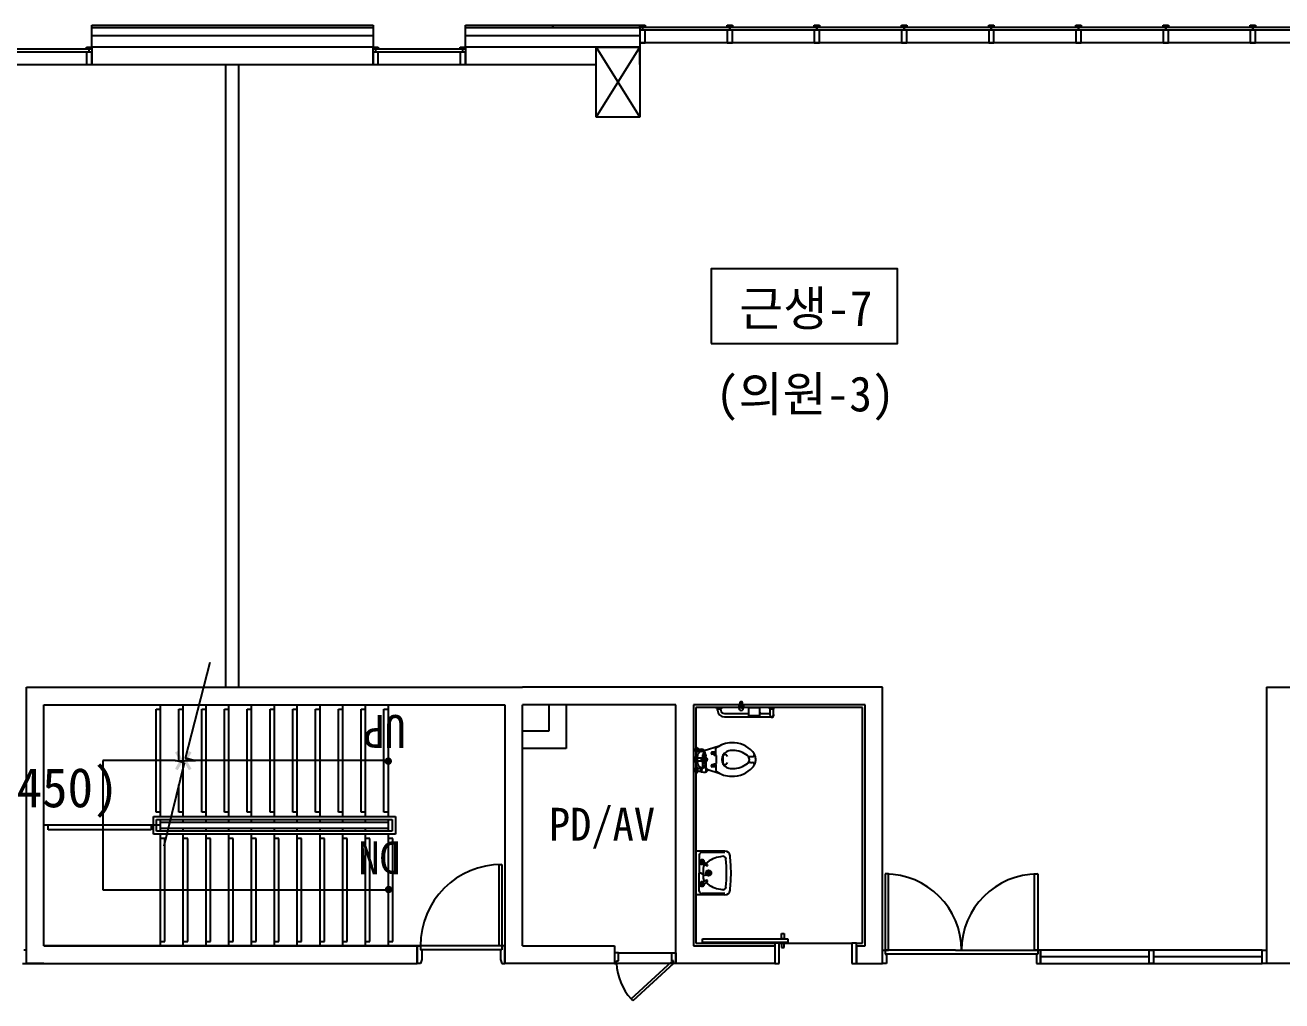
# Model space of a CAD drawing. Header units: millimetres. Extents: x 16332047 to 33387680, y -14835522 to -7015081.
# Drawn here: x 16883244 to 16897584, y -7482048 to -7470921 of the extents above; entities that cross this region are included whole.
import ezdxf
from ezdxf.enums import TextEntityAlignment as Align

# ---------------------------------------------------------------- set-up
doc = ezdxf.new("R2010")
doc.units = ezdxf.units.MM
doc.header["$LTSCALE"] = 300
doc.header["$MEASUREMENT"] = 0
doc.layers.add('arch', color=255, linetype='CONTINUOUS', lineweight=25)
doc.layers.add('TEXT', color=3, linetype='CONTINUOUS')
doc.styles.add('돋움체', font='')
doc.styles.get('돋움체').set_extended_font_data('DotumChe')

msp = doc.modelspace()

# ---------------------------------------------------------------- hatches: boundary and pattern name
at = {"layer": 'arch'}
for points in [[(16884985, -7479198), (16884955, -7479216), (16885008, -7479308), (16884955, -7479401), (16884985, -7479418), (16885049, -7479308)], [(16885113, -7479198), (16885143, -7479216), (16885090, -7479308), (16885143, -7479401), (16885113, -7479418), (16885049, -7479308)]]:
    msp.add_hatch(color=256, dxfattribs=at).paths.add_polyline_path(points)
h = msp.add_hatch(color=256, dxfattribs=at)
edge = h.paths.add_edge_path()
edge.add_arc((16887388, -7479314), 42.7, 270, 450)
edge.add_arc((16887388, -7479314), 42.7, 90, 270)
h = msp.add_hatch(color=256, dxfattribs=at)
edge = h.paths.add_edge_path()
edge.add_arc((16887392, -7480778), 42.7, 270, 450)
edge.add_arc((16887392, -7480778), 42.7, 90, 270)

# ---------------------------------------------------------------- linework, layer by layer
for p, q in [((16884004, -7470921), (16887214, -7470921)), ((16884004, -7470951), (16884004, -7470921)), ((16884004, -7471171), (16884004, -7470921)), ((16884004, -7470921), (16887214, -7470921)), ((16887214, -7470951), (16884004, -7470951)), ((16887214, -7470921), (16887214, -7470951)), ((16887214, -7470921), (16887214, -7471171)), ((16888269, -7470921), (16889264, -7470921)), ((16888269, -7470951), (16888269, -7470921)), ((16888269, -7471171), (16888269, -7470921)), ((16888269, -7470921), (16890259, -7470921)), ((16889264, -7470951), (16888269, -7470951)), ((16889264, -7470921), (16889264, -7470951)), ((16889264, -7470921), (16890259, -7470921)), ((16889264, -7470951), (16889264, -7470921)), ((16890259, -7470951), (16889264, -7470951)), ((16890259, -7470921), (16890259, -7470951)), ((16890259, -7470921), (16890259, -7471171)), ((16890259, -7470946), (16890259, -7470921)), ((16890259, -7470921), (16890319, -7470921)), ((16890319, -7470946), (16890259, -7470946)), ((16890319, -7470980), (16890259, -7470980)), ((16890259, -7470980), (16890259, -7471121)), ((16891284, -7470946), (16890289, -7470946)), ((16890289, -7470946), (16890289, -7470974)), ((16890289, -7470974), (16891284, -7470974)), ((16890319, -7470921), (16890319, -7470946)), ((16890319, -7471121), (16890319, -7470980)), ((16891254, -7470946), (16891254, -7470921)), ((16891254, -7470921), (16891314, -7470921)), ((16891314, -7470946), (16891254, -7470946)), ((16891314, -7470980), (16891254, -7470980)), ((16891254, -7470980), (16891254, -7471121)), ((16892279, -7470946), (16891284, -7470946)), ((16891284, -7470946), (16891284, -7470974)), ((16891284, -7470974), (16891284, -7470946)), ((16891284, -7470974), (16892279, -7470974)), ((16891314, -7470921), (16891314, -7470946)), ((16891314, -7471121), (16891314, -7470980)), ((16892249, -7470946), (16892249, -7470921)), ((16892249, -7470921), (16892309, -7470921)), ((16892309, -7470946), (16892249, -7470946)), ((16892309, -7470980), (16892249, -7470980)), ((16892249, -7470980), (16892249, -7471121)), ((16893274, -7470946), (16892279, -7470946)), ((16892279, -7470946), (16892279, -7470974)), ((16892279, -7470974), (16892279, -7470946)), ((16892279, -7470974), (16893274, -7470974)), ((16892309, -7470921), (16892309, -7470946)), ((16892309, -7471121), (16892309, -7470980)), ((16893244, -7470946), (16893244, -7470921)), ((16893244, -7470921), (16893304, -7470921)), ((16893304, -7470946), (16893244, -7470946)), ((16893304, -7470980), (16893244, -7470980)), ((16893244, -7470980), (16893244, -7471121)), ((16894269, -7470946), (16893274, -7470946)), ((16893274, -7470946), (16893274, -7470974)), ((16893274, -7470974), (16893274, -7470946)), ((16893274, -7470974), (16894269, -7470974)), ((16893304, -7470921), (16893304, -7470946)), ((16893304, -7471121), (16893304, -7470980)), ((16894239, -7470946), (16894239, -7470921)), ((16894239, -7470921), (16894299, -7470921)), ((16894299, -7470946), (16894239, -7470946)), ((16894299, -7470980), (16894239, -7470980)), ((16894239, -7470980), (16894239, -7471121)), ((16895264, -7470946), (16894269, -7470946)), ((16894269, -7470946), (16894269, -7470974)), ((16894269, -7470974), (16894269, -7470946)), ((16894269, -7470974), (16895264, -7470974)), ((16894299, -7470921), (16894299, -7470946)), ((16894299, -7471121), (16894299, -7470980)), ((16895234, -7470946), (16895234, -7470921)), ((16895234, -7470921), (16895294, -7470921)), ((16895294, -7470946), (16895234, -7470946)), ((16895294, -7470980), (16895234, -7470980)), ((16895234, -7470980), (16895234, -7471121)), ((16895264, -7470974), (16895264, -7470946)), ((16896259, -7470946), (16895264, -7470946)), ((16895264, -7470946), (16895264, -7470974)), ((16895264, -7470974), (16896259, -7470974)), ((16895294, -7470921), (16895294, -7470946)), ((16895294, -7471121), (16895294, -7470980)), ((16896229, -7470946), (16896229, -7470921)), ((16896229, -7470921), (16896289, -7470921)), ((16896289, -7470946), (16896229, -7470946)), ((16896289, -7470980), (16896229, -7470980)), ((16896229, -7470980), (16896229, -7471121)), ((16896259, -7470974), (16896259, -7470946)), ((16897254, -7470946), (16896259, -7470946)), ((16896259, -7470946), (16896259, -7470974)), ((16896259, -7470974), (16897254, -7470974)), ((16896289, -7470921), (16896289, -7470946)), ((16896289, -7471121), (16896289, -7470980)), ((16897224, -7470946), (16897224, -7470921)), ((16897224, -7470921), (16897284, -7470921)), ((16897284, -7470946), (16897224, -7470946)), ((16897284, -7470980), (16897224, -7470980)), ((16897224, -7470980), (16897224, -7471121)), ((16898484, -7470946), (16897254, -7470946)), ((16897254, -7470946), (16897254, -7470974)), ((16897254, -7470974), (16897254, -7470946)), ((16897254, -7470974), (16898484, -7470974)), ((16897284, -7470921), (16897284, -7470946)), ((16897284, -7471121), (16897284, -7470980)), ((16887214, -7471042), (16884004, -7471041)), ((16890259, -7471042), (16888269, -7471041)), ((16898309, -7471121), (16890259, -7471121)), ((16890259, -7471121), (16890319, -7471121)), ((16891254, -7471121), (16891314, -7471121)), ((16892249, -7471121), (16892309, -7471121)), ((16893244, -7471121), (16893304, -7471121)), ((16894239, -7471121), (16894299, -7471121)), ((16895234, -7471121), (16895294, -7471121)), ((16896229, -7471121), (16896289, -7471121)), ((16897224, -7471121), (16897284, -7471121)), ((16883974, -7471196), (16882979, -7471196)), ((16882979, -7471224), (16883974, -7471224)), ((16883944, -7471196), (16883944, -7471171)), ((16883944, -7471171), (16884004, -7471171)), ((16884004, -7471196), (16883944, -7471196)), ((16884004, -7471230), (16883944, -7471230)), ((16883944, -7471230), (16883944, -7471371)), ((16883974, -7471224), (16883974, -7471196)), ((16887214, -7471171), (16884004, -7471171)), ((16884004, -7471171), (16884004, -7471371)), ((16884004, -7471171), (16884004, -7471196)), ((16884004, -7471371), (16884004, -7471230)), ((16887214, -7471371), (16887214, -7471171)), ((16887214, -7471196), (16887214, -7471171)), ((16887214, -7471171), (16887274, -7471171)), ((16887274, -7471196), (16887214, -7471196)), ((16887274, -7471230), (16887214, -7471230)), ((16887214, -7471230), (16887214, -7471371)), ((16888239, -7471196), (16887244, -7471196)), ((16887244, -7471196), (16887244, -7471224)), ((16887244, -7471224), (16888239, -7471224)), ((16887274, -7471171), (16887274, -7471196)), ((16887274, -7471371), (16887274, -7471230)), ((16888209, -7471196), (16888209, -7471171)), ((16888209, -7471171), (16888269, -7471171)), ((16888269, -7471196), (16888209, -7471196)), ((16888269, -7471230), (16888209, -7471230)), ((16888209, -7471230), (16888209, -7471371)), ((16888239, -7471224), (16888239, -7471196)), ((16890259, -7471171), (16888269, -7471171)), ((16888269, -7471171), (16888269, -7471371)), ((16888269, -7471171), (16888269, -7471196)), ((16888269, -7471371), (16888269, -7471230)), ((16889759, -7471171), (16890259, -7471971)), ((16889759, -7471971), (16890259, -7471171)), ((16889759, -7471971), (16889759, -7471171)), ((16889759, -7471171), (16890259, -7471171)), ((16890259, -7471371), (16890259, -7471171)), ((16890259, -7471171), (16890259, -7471971)), ((16882949, -7471371), (16884004, -7471371)), ((16883944, -7471371), (16884004, -7471371)), ((16884004, -7471371), (16887214, -7471371)), ((16885534, -7478471), (16885534, -7471371)), ((16885684, -7478471), (16885684, -7471371)), ((16887214, -7471371), (16887274, -7471371)), ((16887214, -7471371), (16888269, -7471371)), ((16888209, -7471371), (16888269, -7471371)), ((16888269, -7471371), (16889759, -7471371)), ((16890259, -7471971), (16889759, -7471971)), ((16885076, -7479282, 0), (16885357, -7478187, 0)), ((16883259, -7481621), (16883259, -7478471)), ((16883259, -7478471), (16888919, -7478471)), ((16893029, -7478471), (16888919, -7478471)), ((16893029, -7481621), (16893029, -7478471)), ((16897409, -7478471), (16897409, -7481621)), ((16897409, -7478471), (16900009, -7478471)), ((16883259, -7480626), (16883259, -7478721)), ((16883459, -7481421), (16883459, -7478671)), ((16883459, -7478671), (16888719, -7478671)), ((16883459, -7478671), (16888719, -7478671)), ((16883459, -7481421), (16883459, -7478671)), ((16884739, -7479896, 0), (16884739, -7478721, 0)), ((16884739, -7478721, 0), (16884789, -7478721, 0)), ((16884789, -7479946), (16884789, -7478671, 0)), ((16884999, -7479309, 0), (16884999, -7478721, 0)), ((16884999, -7478721, 0), (16885049, -7478721, 0)), ((16885049, -7479946, 0), (16885049, -7478671, 0)), ((16885259, -7479896, 0), (16885259, -7478721, 0)), ((16885259, -7478721, 0), (16885309, -7478721, 0)), ((16885309, -7479946, 0), (16885309, -7478671, 0)), ((16885519, -7479896, 0), (16885519, -7478721, 0)), ((16885519, -7478721, 0), (16885569, -7478721, 0)), ((16885569, -7479946, 0), (16885569, -7478671, 0)), ((16885779, -7479896, 0), (16885779, -7478721, 0)), ((16885779, -7478721, 0), (16885829, -7478721, 0)), ((16885829, -7479946, 0), (16885829, -7478671, 0)), ((16886039, -7479896, 0), (16886039, -7478721, 0)), ((16886039, -7478721, 0), (16886089, -7478721, 0)), ((16886089, -7479946, 0), (16886089, -7478671, 0)), ((16886299, -7479896, 0), (16886299, -7478721, 0)), ((16886299, -7478721, 0), (16886349, -7478721, 0)), ((16886349, -7479946, 0), (16886349, -7478671, 0)), ((16886559, -7479896, 0), (16886559, -7478721, 0)), ((16886559, -7478721, 0), (16886609, -7478721, 0)), ((16886609, -7479946, 0), (16886609, -7478671, 0)), ((16886819, -7479896, 0), (16886819, -7478721, 0)), ((16886819, -7478721, 0), (16886869, -7478721, 0)), ((16886869, -7479946, 0), (16886869, -7478671, 0)), ((16887079, -7479896, 0), (16887079, -7478721, 0)), ((16887079, -7478721, 0), (16887129, -7478721, 0)), ((16887129, -7479946, 0), (16887129, -7478671, 0)), ((16887339, -7479896, 0), (16887339, -7478721, 0)), ((16887339, -7478721, 0), (16887389, -7478721, 0)), ((16887389, -7479946, 0), (16887389, -7478671, 0)), ((16888719, -7478671), (16888719, -7480421)), ((16888719, -7478671), (16888719, -7481621)), ((16888719, -7478671), (16888719, -7481421)), ((16888919, -7481421), (16888919, -7478671)), ((16890669, -7478671), (16888919, -7478671)), ((16889219, -7478671), (16889219, -7478971)), ((16889419, -7478671), (16889419, -7479171)), ((16890669, -7481621), (16890669, -7478671)), ((16890669, -7478671), (16890669, -7478671)), ((16892829, -7478671), (16890869, -7478671)), ((16890869, -7478671), (16890869, -7481421)), ((16892799, -7478701), (16890899, -7478701)), ((16890899, -7478701), (16890899, -7481391)), ((16891122, -7478701), (16891206, -7478701)), ((16891122, -7478702), (16891122, -7478701)), ((16891124, -7478704), (16891164, -7478704)), ((16891134, -7478706), (16891134, -7478704)), ((16891134, -7478710), (16891134, -7478706)), ((16891134, -7478706), (16891148, -7478706)), ((16891135, -7478711), (16891134, -7478710)), ((16891147, -7478711), (16891135, -7478711)), ((16891141, -7478710), (16891141, -7478706)), ((16891142, -7478714), (16891142, -7478711)), ((16891144, -7478716), (16891185, -7478716)), ((16891145, -7478731), (16891145, -7478716)), ((16891147, -7478711), (16891148, -7478710)), ((16891148, -7478706), (16891148, -7478704)), ((16891148, -7478710), (16891148, -7478706)), ((16891204, -7478704), (16891164, -7478704)), ((16891180, -7478706), (16891180, -7478704)), ((16891195, -7478706), (16891180, -7478706)), ((16891180, -7478710), (16891180, -7478706)), ((16891181, -7478711), (16891180, -7478710)), ((16891181, -7478711), (16891194, -7478711)), ((16891183, -7478731), (16891183, -7478716)), ((16891187, -7478714), (16891187, -7478711)), ((16891188, -7478710), (16891188, -7478706)), ((16891194, -7478711), (16891195, -7478710)), ((16891195, -7478706), (16891195, -7478704)), ((16891195, -7478710), (16891195, -7478706)), ((16891206, -7478702), (16891206, -7478701)), ((16891379, -7478701), (16891449, -7478701)), ((16891379, -7478703), (16891379, -7478701)), ((16891380, -7478704), (16891448, -7478704)), ((16891387, -7478682), (16891387, -7478691)), ((16891442, -7478691), (16891387, -7478691)), ((16891439, -7478677), (16891389, -7478677)), ((16891389, -7478678), (16891389, -7478677)), ((16891390, -7478676), (16891438, -7478676)), ((16891400, -7478704), (16891400, -7478701)), ((16891401, -7478641), (16891401, -7478674)), ((16891402, -7478655), (16891402, -7478667)), ((16891413, -7478647), (16891403, -7478653)), ((16891403, -7478669), (16891413, -7478675)), ((16891403, -7478701), (16891403, -7478691)), ((16891406, -7478636), (16891414, -7478636)), ((16891411, -7478707), (16891406, -7478707)), ((16891411, -7478704), (16891418, -7478704)), ((16891411, -7478704), (16891411, -7478707)), ((16891422, -7478636), (16891414, -7478636)), ((16891426, -7478653), (16891416, -7478647)), ((16891416, -7478675), (16891426, -7478669)), ((16891418, -7478704), (16891418, -7478707)), ((16891418, -7478707), (16891423, -7478707)), ((16891424, -7478701), (16891424, -7478704)), ((16891425, -7478701), (16891425, -7478691)), ((16891427, -7478641), (16891427, -7478674)), ((16891427, -7478667), (16891427, -7478655)), ((16891439, -7478678), (16891439, -7478677)), ((16891442, -7478682), (16891442, -7478691)), ((16891449, -7478703), (16891449, -7478701)), ((16891501, -7478804), (16891501, -7478707)), ((16891508, -7478701), (16891621, -7478701)), ((16891627, -7478804), (16891627, -7478707)), ((16891722, -7478702), (16891722, -7478701)), ((16891724, -7478704), (16891764, -7478704)), ((16891734, -7478706), (16891734, -7478704)), ((16891734, -7478706), (16891748, -7478706)), ((16891734, -7478710), (16891734, -7478706)), ((16891735, -7478711), (16891734, -7478710)), ((16891747, -7478711), (16891735, -7478711)), ((16891741, -7478710), (16891741, -7478706)), ((16891742, -7478714), (16891742, -7478711)), ((16891744, -7478716), (16891785, -7478716)), ((16891745, -7478791), (16891745, -7478716)), ((16891747, -7478711), (16891748, -7478710)), ((16891748, -7478706), (16891748, -7478704)), ((16891748, -7478710), (16891748, -7478706)), ((16891804, -7478704), (16891764, -7478704)), ((16891780, -7478706), (16891780, -7478704)), ((16891795, -7478706), (16891780, -7478706)), ((16891780, -7478710), (16891780, -7478706)), ((16891781, -7478711), (16891780, -7478710)), ((16891781, -7478711), (16891794, -7478711)), ((16891783, -7478791), (16891783, -7478716)), ((16891787, -7478714), (16891787, -7478711)), ((16891788, -7478710), (16891788, -7478706)), ((16891794, -7478711), (16891795, -7478710)), ((16891795, -7478706), (16891795, -7478704)), ((16891795, -7478710), (16891795, -7478706)), ((16892799, -7481391), (16892799, -7478701)), ((16892829, -7481421), (16892829, -7478671)), ((16891224, -7478772), (16891501, -7478772)), ((16891224, -7478810), (16891764, -7478810)), ((16891497, -7478766), (16891497, -7478762)), ((16891501, -7478758), (16891498, -7478760)), ((16891501, -7478770), (16891498, -7478768)), ((16891501, -7478795), (16891627, -7478795)), ((16891501, -7478804), (16891627, -7478804)), ((16891503, -7478804), (16891503, -7478795)), ((16891626, -7478804), (16891626, -7478795)), ((16891627, -7478758), (16891630, -7478760)), ((16891627, -7478770), (16891630, -7478768)), ((16891627, -7478772), (16891745, -7478772)), ((16891632, -7478766), (16891632, -7478762)), ((16889219, -7478971), (16888919, -7478971)), ((16889419, -7479171), (16888919, -7479171)), ((16890881, -7479191), (16890881, -7479178)), ((16890882, -7479177), (16890894, -7479177)), ((16890896, -7479194), (16890896, -7479175)), ((16890896, -7479175), (16890897, -7479175)), ((16890902, -7479155), (16890899, -7479155)), ((16890899, -7479155), (16890899, -7479215)), ((16890903, -7479158), (16890903, -7479211)), ((16890926, -7479172), (16890905, -7479156)), ((16890927, -7479195), (16890927, -7479175)), ((16890927, -7479178), (16890966, -7479178)), ((16890994, -7479192), (16891164, -7479141)), ((16891127, -7479228), (16891127, -7479171)), ((16884956, -7479308, 0), (16884129, -7479308, 0)), ((16884129, -7479308, 0), (16884129, -7480783, 0)), ((16885062, -7479335, 0), (16884956, -7479306, 0)), ((16884956, -7479306, 0), (16885183, -7479311, 0)), ((16884956, -7479308, 0), (16884956, -7479308, 0)), ((16887389, -7479308, 0), (16885069, -7479308, 0)), ((16885183, -7479311, 0), (16885076, -7479282, 0)), ((16890878, -7479281), (16890880, -7479280)), ((16890878, -7479310), (16890878, -7479281)), ((16890878, -7479310), (16890880, -7479312)), ((16890898, -7479279), (16890880, -7479280)), ((16890898, -7479313), (16890880, -7479312)), ((16890882, -7479192), (16890894, -7479192)), ((16890896, -7479194), (16890897, -7479194)), ((16890899, -7479279), (16890898, -7479279)), ((16890899, -7479313), (16890898, -7479313)), ((16890899, -7479215), (16890902, -7479215)), ((16890899, -7479264), (16890899, -7479263)), ((16890902, -7479263), (16890899, -7479263)), ((16890899, -7479328), (16890899, -7479264)), ((16890905, -7479214), (16890917, -7479204)), ((16890914, -7479296), (16890914, -7479263)), ((16890914, -7479329), (16890914, -7479263)), ((16890914, -7479296), (16890914, -7479329)), ((16890915, -7479315), (16890915, -7479276)), ((16890966, -7479280), (16890915, -7479280)), ((16890915, -7479312), (16890966, -7479312)), ((16890917, -7479204), (16890926, -7479197)), ((16890966, -7479191), (16890927, -7479191)), ((16890959, -7479203), (16890980, -7479197)), ((16890976, -7479242), (16891013, -7479242)), ((16890976, -7479256), (16891013, -7479256)), ((16890977, -7479256), (16890978, -7479257)), ((16890978, -7479257), (16890978, -7479256)), ((16890978, -7479257), (16890978, -7479257)), ((16890978, -7479259), (16890978, -7479267)), ((16890983, -7479225), (16891006, -7479225)), ((16890983, -7479236), (16891006, -7479236)), ((16890984, -7479236), (16890984, -7479240)), ((16890985, -7479239), (16890984, -7479241)), ((16891005, -7479239), (16890984, -7479239)), ((16890985, -7479236), (16890985, -7479239)), ((16890985, -7479291), (16890985, -7479300)), ((16890993, -7479285), (16890986, -7479290)), ((16890986, -7479302), (16890993, -7479306)), ((16890988, -7479225), (16890988, -7479213)), ((16891003, -7479290), (16890995, -7479285)), ((16890995, -7479306), (16891003, -7479302)), ((16891001, -7479213), (16891001, -7479225)), ((16891004, -7479236), (16891004, -7479239)), ((16891004, -7479239), (16891005, -7479241)), ((16891004, -7479300), (16891004, -7479291)), ((16891005, -7479236), (16891005, -7479240)), ((16891010, -7479267), (16891010, -7479259)), ((16891011, -7479257), (16891012, -7479256)), ((16891011, -7479256), (16891011, -7479257)), ((16891011, -7479257), (16891012, -7479256)), ((16891011, -7479257), (16891011, -7479257)), ((16891011, -7479257), (16891011, -7479257)), ((16891124, -7479212), (16891085, -7479212)), ((16891124, -7479235), (16891085, -7479235)), ((16891106, -7479235), (16891106, -7479244)), ((16891108, -7479246), (16891129, -7479246)), ((16891125, -7479234), (16891125, -7479213)), ((16891132, -7479342), (16891132, -7479249)), ((16891211, -7479240), (16891228, -7479240)), ((16891211, -7479351), (16891211, -7479240)), ((16891520, -7479262), (16891545, -7479262)), ((16884832, -7480278, 0), (16885062, -7479335, 0)), ((16890878, -7479401), (16890880, -7479400)), ((16890878, -7479430), (16890878, -7479401)), ((16890878, -7479430), (16890880, -7479432)), ((16890898, -7479399), (16890880, -7479400)), ((16890898, -7479433), (16890880, -7479432)), ((16890899, -7479399), (16890898, -7479399)), ((16890898, -7479433), (16890898, -7479399)), ((16890898, -7479400), (16890899, -7479400)), ((16890898, -7479431), (16890899, -7479431)), ((16890899, -7479433), (16890898, -7479433)), ((16890899, -7479328), (16890899, -7479328)), ((16890902, -7479328), (16890899, -7479328)), ((16890899, -7479383), (16890899, -7479448)), ((16890902, -7479383), (16890899, -7479383)), ((16890902, -7479448), (16890899, -7479448)), ((16890915, -7479396), (16890915, -7479435)), ((16890953, -7479399), (16890915, -7479399)), ((16890953, -7479433), (16890915, -7479433)), ((16890953, -7479399), (16890953, -7479433)), ((16890953, -7479399), (16890956, -7479399)), ((16890953, -7479433), (16890956, -7479432)), ((16890956, -7479435), (16890956, -7479396)), ((16890959, -7479388), (16890978, -7479394)), ((16890959, -7479388), (16890966, -7479391)), ((16890974, -7479368), (16891014, -7479368)), ((16890974, -7479379), (16890974, -7479379)), ((16891014, -7479379), (16890974, -7479379)), ((16890975, -7479380), (16890975, -7479379)), ((16890977, -7479382), (16890975, -7479380)), ((16890975, -7479380), (16891013, -7479380)), ((16890976, -7479344), (16890976, -7479322)), ((16891012, -7479345), (16890976, -7479345)), ((16890976, -7479379), (16890976, -7479381)), ((16890978, -7479368), (16890978, -7479345)), ((16890978, -7479345), (16890978, -7479345)), ((16890978, -7479345), (16890978, -7479345)), ((16890978, -7479391), (16890978, -7479385)), ((16891010, -7479345), (16891010, -7479368)), ((16891010, -7479345), (16891010, -7479345)), ((16891010, -7479345), (16891010, -7479345)), ((16891010, -7479392), (16891010, -7479385)), ((16891013, -7479380), (16891011, -7479382)), ((16891012, -7479379), (16891012, -7479381)), ((16891013, -7479322), (16891013, -7479344)), ((16891013, -7479379), (16891013, -7479380)), ((16891014, -7479379), (16891014, -7479379)), ((16891014, -7479437), (16891014, -7479394)), ((16891014, -7479395), (16891014, -7479394)), ((16891014, -7479396), (16891014, -7479395)), ((16891014, -7479437), (16891014, -7479437)), ((16891015, -7479394), (16891017, -7479394)), ((16891017, -7479437), (16891015, -7479437)), ((16891018, -7479396), (16891020, -7479405)), ((16891020, -7479426), (16891018, -7479436)), ((16891020, -7479424), (16891020, -7479407)), ((16891023, -7479407), (16891022, -7479407)), ((16891022, -7479424), (16891023, -7479424)), ((16891025, -7479406), (16891023, -7479407)), ((16891023, -7479424), (16891023, -7479407)), ((16891023, -7479424), (16891025, -7479425)), ((16891030, -7479406), (16891025, -7479406)), ((16891025, -7479411), (16891030, -7479411)), ((16891025, -7479421), (16891030, -7479421)), ((16891025, -7479425), (16891030, -7479425)), ((16891031, -7479407), (16891030, -7479406)), ((16891030, -7479425), (16891031, -7479424)), ((16891031, -7479424), (16891031, -7479407)), ((16891031, -7479410), (16891031, -7479410)), ((16891031, -7479410), (16891034, -7479410)), ((16891031, -7479421), (16891031, -7479421)), ((16891034, -7479421), (16891031, -7479421)), ((16891035, -7479415), (16891032, -7479415)), ((16891032, -7479415), (16891032, -7479416)), ((16891032, -7479416), (16891032, -7479417)), ((16891032, -7479417), (16891035, -7479417)), ((16891035, -7479411), (16891164, -7479450)), ((16891035, -7479411), (16891035, -7479415)), ((16891035, -7479417), (16891035, -7479420)), ((16891124, -7479357), (16891085, -7479357)), ((16891124, -7479379), (16891085, -7479379)), ((16891106, -7479357), (16891106, -7479347)), ((16891108, -7479345), (16891129, -7479345)), ((16891125, -7479358), (16891125, -7479378)), ((16891127, -7479364), (16891127, -7479421)), ((16891211, -7479351), (16891228, -7479351)), ((16891520, -7479329), (16891545, -7479329)), ((16884999, -7479896, 0), (16884999, -7479586, 0)), ((16884709, -7479946, 0), (16887469, -7479946, 0)), ((16884709, -7480146, 0), (16884709, -7479946, 0)), ((16884789, -7479896, 0), (16884739, -7479896, 0)), ((16884744, -7479981, 0), (16887434, -7479981, 0)), ((16884744, -7480111, 0), (16884744, -7479981, 0)), ((16884789, -7480111), (16884789, -7479981)), ((16884789, -7480081, 0), (16884789, -7480011, 0)), ((16884789, -7480011, 0), (16887389, -7480011, 0)), ((16885049, -7479896, 0), (16884999, -7479896, 0)), ((16885049, -7480011, 0), (16885049, -7479981, 0)), ((16885309, -7479896, 0), (16885259, -7479896, 0)), ((16885309, -7480011, 0), (16885309, -7479981, 0)), ((16885569, -7479896, 0), (16885519, -7479896, 0)), ((16885569, -7480011, 0), (16885569, -7479981, 0)), ((16885569, -7480011, 0), (16885569, -7479981, 0)), ((16885829, -7479896, 0), (16885779, -7479896, 0)), ((16885829, -7480011, 0), (16885829, -7479981, 0)), ((16886089, -7479896, 0), (16886039, -7479896, 0)), ((16886089, -7480011, 0), (16886089, -7479981, 0)), ((16886349, -7479896, 0), (16886299, -7479896, 0)), ((16886349, -7480011, 0), (16886349, -7479981, 0)), ((16886609, -7479896, 0), (16886559, -7479896, 0)), ((16886609, -7480011, 0), (16886609, -7479981, 0)), ((16886869, -7479896, 0), (16886819, -7479896, 0)), ((16886869, -7480011, 0), (16886869, -7479981, 0)), ((16887129, -7479896, 0), (16887079, -7479896, 0)), ((16887129, -7480011, 0), (16887129, -7479981, 0)), ((16887129, -7480011, 0), (16887129, -7479981, 0)), ((16887389, -7479896, 0), (16887339, -7479896, 0)), ((16887389, -7480111, 0), (16887389, -7479981, 0)), ((16887434, -7479981, 0), (16887434, -7480111, 0)), ((16887469, -7479946, 0), (16887469, -7480146, 0)), ((16884789, -7480046, 0), (16883459, -7480046, 0)), ((16883509, -7480096), (16883509, -7480046)), ((16884684, -7480096), (16883509, -7480096)), ((16884684, -7480046), (16884684, -7480096)), ((16887469, -7480146, 0), (16884709, -7480146, 0)), ((16887434, -7480111, 0), (16884744, -7480111, 0)), ((16887389, -7480081, 0), (16884789, -7480081, 0)), ((16884789, -7481421, 0), (16884789, -7480146)), ((16885049, -7480111, 0), (16885049, -7480081, 0)), ((16885049, -7481421, 0), (16885049, -7480146, 0)), ((16885309, -7480111, 0), (16885309, -7480081, 0)), ((16885309, -7481421, 0), (16885309, -7480146, 0)), ((16885569, -7480111, 0), (16885569, -7480081, 0)), ((16885569, -7481421, 0), (16885569, -7480146, 0)), ((16885829, -7480111, 0), (16885829, -7480081, 0)), ((16885829, -7481421, 0), (16885829, -7480146, 0)), ((16886089, -7480111, 0), (16886089, -7480081, 0)), ((16886089, -7481421, 0), (16886089, -7480146, 0)), ((16886349, -7480111, 0), (16886349, -7480081, 0)), ((16886349, -7481421, 0), (16886349, -7480146, 0)), ((16886609, -7480111, 0), (16886609, -7480081, 0)), ((16886609, -7481421, 0), (16886609, -7480146, 0)), ((16886869, -7480111, 0), (16886869, -7480081, 0)), ((16886869, -7481421), (16886869, -7480146, 0)), ((16887129, -7480111, 0), (16887129, -7480081, 0)), ((16887129, -7480111, 0), (16887129, -7480081, 0)), ((16887129, -7481421, 0), (16887129, -7480146, 0)), ((16887389, -7481421, 0), (16887389, -7480146, 0)), ((16884839, -7480196, 0), (16884789, -7480196, 0)), ((16884839, -7481371, 0), (16884839, -7480196, 0)), ((16885099, -7480196, 0), (16885049, -7480196, 0)), ((16885099, -7481371, 0), (16885099, -7480196, 0)), ((16885359, -7480196, 0), (16885309, -7480196, 0)), ((16885359, -7481371, 0), (16885359, -7480196, 0)), ((16885619, -7480196, 0), (16885569, -7480196, 0)), ((16885619, -7481371, 0), (16885619, -7480196, 0)), ((16885879, -7480196, 0), (16885829, -7480196, 0)), ((16885879, -7481371, 0), (16885879, -7480196, 0)), ((16886139, -7480196, 0), (16886089, -7480196, 0)), ((16886139, -7481371, 0), (16886139, -7480196, 0)), ((16886399, -7480196, 0), (16886349, -7480196, 0)), ((16886399, -7481371, 0), (16886399, -7480196, 0)), ((16886659, -7480196, 0), (16886609, -7480196, 0)), ((16886659, -7481371, 0), (16886659, -7480196, 0)), ((16886919, -7480196), (16886869, -7480196)), ((16886919, -7481371), (16886919, -7480196)), ((16887179, -7480196, 0), (16887129, -7480196, 0)), ((16887179, -7481371, 0), (16887179, -7480196, 0)), ((16887439, -7480196, 0), (16887389, -7480196, 0)), ((16887439, -7481371, 0), (16887439, -7480196, 0)), ((16890969, -7480340), (16890899, -7480342)), ((16890937, -7480383), (16890937, -7480590)), ((16891229, -7480355), (16890965, -7480355)), ((16891229, -7480340), (16890969, -7480340)), ((16891030, -7480493), (16890990, -7480462)), ((16888654, -7481421), (16888654, -7480491)), ((16888654, -7480491), (16888684, -7480491)), ((16888684, -7480491), (16888684, -7481421)), ((16890937, -7480797), (16890937, -7480590)), ((16891022, -7480507), (16890977, -7480485)), ((16890980, -7480548), (16890980, -7480632)), ((16891032, -7480501), (16891030, -7480504)), ((16893097, -7480601), (16893059, -7480601)), ((16893059, -7480601), (16893059, -7481471)), ((16893097, -7481471), (16893097, -7480601)), ((16894761, -7481471), (16894761, -7480601)), ((16894761, -7480601), (16894799, -7480601)), ((16894799, -7480601), (16894799, -7481471)), ((16891022, -7480673), (16890977, -7480695)), ((16891030, -7480687), (16890990, -7480718)), ((16891032, -7480679), (16891030, -7480676)), ((16884129, -7480783, 0), (16884729, -7480783, 0)), ((16884729, -7480783, 0), (16887389, -7480783, 0)), ((16890969, -7480840), (16890899, -7480838)), ((16891229, -7480825), (16890965, -7480825)), ((16891229, -7480840), (16890969, -7480840)), ((16891874, -7481339), (16891874, -7481279)), ((16891874, -7481279), (16891904, -7481279)), ((16891904, -7481279), (16891904, -7481339)), ((16883259, -7481471), (16883229, -7481471)), ((16883259, -7481491), (16883259, -7481471)), ((16883459, -7481421), (16887719, -7481421)), ((16888719, -7481421), (16883459, -7481421)), ((16884789, -7481371, 0), (16884839, -7481371, 0)), ((16885049, -7481371, 0), (16885099, -7481371, 0)), ((16885309, -7481371, 0), (16885359, -7481371, 0)), ((16885569, -7481371, 0), (16885619, -7481371, 0)), ((16885829, -7481371, 0), (16885879, -7481371, 0)), ((16886089, -7481371, 0), (16886139, -7481371, 0)), ((16886349, -7481371, 0), (16886399, -7481371, 0)), ((16886609, -7481371, 0), (16886659, -7481371, 0)), ((16886869, -7481371), (16886919, -7481371)), ((16887129, -7481371, 0), (16887179, -7481371, 0)), ((16887389, -7481371, 0), (16887439, -7481371, 0)), ((16887719, -7481421), (16887719, -7481621)), ((16888719, -7481421), (16887719, -7481421)), ((16887719, -7481621), (16887719, -7481421)), ((16887719, -7481421), (16887754, -7481421)), ((16888684, -7481421), (16887754, -7481421)), ((16887754, -7481421), (16887754, -7481466)), ((16888684, -7481466), (16887754, -7481466)), ((16887754, -7481466), (16887769, -7481466)), ((16887769, -7481466), (16887769, -7481576)), ((16888684, -7481421), (16888654, -7481421)), ((16888684, -7481466), (16888669, -7481466)), ((16888669, -7481466), (16888669, -7481576)), ((16888719, -7481421), (16888684, -7481421)), ((16888684, -7481421), (16888684, -7481466)), ((16888719, -7481621), (16888719, -7481421)), ((16888919, -7481421), (16889969, -7481421)), ((16889969, -7481421), (16889969, -7481621)), ((16890869, -7481421), (16891799, -7481421)), ((16890899, -7481391), (16891799, -7481391)), ((16890975, -7481381), (16890975, -7481339)), ((16890975, -7481339), (16891949, -7481339)), ((16891949, -7481381), (16890975, -7481381)), ((16891799, -7481391), (16891799, -7481421)), ((16891849, -7481391), (16891799, -7481391)), ((16891799, -7481391), (16891799, -7481621)), ((16891849, -7481391), (16892679, -7481391)), ((16891849, -7481621), (16891849, -7481391)), ((16891904, -7481339), (16891874, -7481339)), ((16891874, -7481381), (16891874, -7481441)), ((16891904, -7481381), (16891874, -7481381)), ((16891874, -7481441), (16891904, -7481441)), ((16891904, -7481441), (16891904, -7481381)), ((16891949, -7481339), (16891949, -7481381)), ((16892729, -7481391), (16892679, -7481391)), ((16892679, -7481391), (16892679, -7481621)), ((16892729, -7481421), (16892729, -7481391)), ((16892729, -7481391), (16892799, -7481391)), ((16892729, -7481621), (16892729, -7481391)), ((16892729, -7481421), (16892829, -7481421)), ((16892729, -7481421), (16892729, -7481621)), ((16893029, -7481491), (16893029, -7481471)), ((16893029, -7481471), (16893059, -7481471)), ((16893859, -7481471), (16893059, -7481471)), ((16893059, -7481471), (16893097, -7481471)), ((16893059, -7481471), (16893059, -7481516)), ((16893859, -7481471), (16894799, -7481471)), ((16894799, -7481471), (16894761, -7481471)), ((16894829, -7481471), (16894799, -7481471)), ((16894799, -7481471), (16894799, -7481516)), ((16897359, -7481471), (16894829, -7481471)), ((16894829, -7481471), (16894829, -7481621)), ((16894829, -7481491), (16894829, -7481471)), ((16896069, -7481471), (16896119, -7481471)), ((16896069, -7481621), (16896069, -7481471)), ((16896119, -7481471), (16896119, -7481621)), ((16897359, -7481471), (16897409, -7481471)), ((16897359, -7481621), (16897359, -7481471)), ((16897359, -7481621), (16897359, -7481471)), ((16897409, -7481471), (16897409, -7481621)), ((16883259, -7481621), (16883259, -7481491)), ((16887769, -7481576), (16887754, -7481621)), ((16888669, -7481576), (16888684, -7481621)), ((16889969, -7481501), (16889969, -7481501)), ((16889969, -7481501), (16889969, -7481501)), ((16889969, -7481501), (16889969, -7481621)), ((16890014, -7481501), (16889969, -7481501)), ((16889994, -7481621), (16889994, -7481590)), ((16889994, -7481590), (16890014, -7481590)), ((16890014, -7481501), (16890624, -7481501)), ((16890014, -7481530), (16890014, -7481501)), ((16890014, -7481590), (16890014, -7481530)), ((16890014, -7481530), (16890014, -7481530)), ((16890160, -7482026), (16890624, -7481599)), ((16890624, -7481530), (16890624, -7481501)), ((16890624, -7481501), (16890669, -7481501)), ((16890624, -7481590), (16890624, -7481530)), ((16890624, -7481530), (16890624, -7481530)), ((16890644, -7481590), (16890624, -7481590)), ((16890624, -7481599), (16890644, -7481621)), ((16890644, -7481621), (16890644, -7481590)), ((16890669, -7481501), (16890669, -7481501)), ((16890669, -7481501), (16890669, -7481621)), ((16890669, -7481601), (16890669, -7481601)), ((16893029, -7481621), (16893029, -7481491)), ((16893059, -7481516), (16893074, -7481516)), ((16894784, -7481516), (16893074, -7481516)), ((16893074, -7481516), (16893074, -7481526)), ((16893074, -7481526), (16893074, -7481526)), ((16893074, -7481526), (16893074, -7481621)), ((16894799, -7481516), (16894784, -7481516)), ((16894784, -7481516), (16894784, -7481526)), ((16894784, -7481526), (16894784, -7481526)), ((16894784, -7481526), (16894784, -7481621)), ((16894829, -7481621), (16894829, -7481491)), ((16896069, -7481546), (16894829, -7481546)), ((16897359, -7481546), (16896119, -7481546)), ((16883214, -7481621), (16883259, -7481621)), ((16883459, -7481621), (16883259, -7481621)), ((16883259, -7481621), (16887719, -7481621)), ((16887754, -7481621), (16887719, -7481621)), ((16887754, -7481621), (16887754, -7481621)), ((16888684, -7481621), (16888684, -7481621)), ((16888684, -7481621), (16888719, -7481621)), ((16888919, -7481621), (16888719, -7481621)), ((16888919, -7481621), (16888919, -7481621)), ((16889969, -7481621), (16888919, -7481621)), ((16889969, -7481621), (16889994, -7481621)), ((16890644, -7481621), (16889994, -7481621)), ((16890644, -7481621), (16890180, -7482048)), ((16890669, -7481621), (16890644, -7481621)), ((16890669, -7481621), (16890669, -7481621)), ((16891799, -7481621), (16890669, -7481621)), ((16891799, -7481621), (16891849, -7481621)), ((16892679, -7481621), (16892729, -7481621)), ((16892729, -7481621), (16893029, -7481621)), ((16893074, -7481621), (16893029, -7481621)), ((16894784, -7481621), (16894829, -7481621)), ((16894829, -7481621), (16897359, -7481621)), ((16896119, -7481621), (16896069, -7481621)), ((16897409, -7481621), (16897359, -7481621)), ((16900009, -7481621), (16897409, -7481621)), ((16890180, -7482048), (16890160, -7482026))]:
    msp.add_line(p, q, dxfattribs=at)
msp.add_lwpolyline([(16891071, -7474550), (16893199, -7474550), (16893199, -7473699), (16891071, -7473699)], close=True, dxfattribs=at)
for centre, radius in [((16891414, -7478661), 12.7), ((16891414, -7478661), 7.5), ((16890994, -7479296), 32.5), ((16890994, -7479296), 29), ((16890994, -7479296), 9.51), ((16890969, -7480465), 7.76), ((16890954, -7480590), 3), ((16891042, -7480590), 31), ((16891042, -7480590), 20.5), ((16891042, -7480590), 3), ((16890969, -7480715), 7.76)]:
    msp.add_circle(centre, radius, dxfattribs=at)
for centre, radius, start, end in [((16891124, -7478702), 2, 180, 270), ((16891137, -7478699), 11.9, 252.4016, 287.5984), ((16891145, -7478699), 11.9, 252.4016, 287.5984), ((16891144, -7478714), 2, 180, 270), ((16891224, -7478731), 79, 180, 270), ((16891184, -7478699), 11.9, 252.4016, 287.5984), ((16891224, -7478731), 41, 180, 270), ((16891185, -7478714), 2, 270, 0), ((16891191, -7478699), 11.9, 252.4016, 287.5984), ((16891204, -7478702), 2, 270, 0), ((16891380, -7478703), 1, 180, 270), ((16891392, -7478682), 5, 120, 180), ((16891390, -7478677), 1, 90, 180), ((16891400, -7478720), 10, 150.6747, 225.7472), ((16891405, -7478722), 15.8, 87.2313, 150.6747), ((16891414, -7478705), 30.4, 225.7472, 314.2528), ((16891399, -7478674), 2, 270, 0), ((16891406, -7478641), 5, 90, 180), ((16891414, -7478661), 14, 144.5475, 155.4525), ((16891414, -7478661), 14, 204.5475, 215.4525), ((16891414, -7478661), 14, 84.5475, 95.4525), ((16891414, -7478661), 14, 264.5475, 275.4525), ((16891422, -7478641), 5, 0, 90), ((16891423, -7478722), 15.8, 29.3253, 92.7687), ((16891414, -7478661), 14, 24.5475, 35.4525), ((16891414, -7478661), 14, 324.5475, 335.4525), ((16891429, -7478674), 2, 180, 270), ((16891428, -7478720), 10, 314.2528, 29.3253), ((16891438, -7478677), 1, 0, 90), ((16891437, -7478682), 5, 0, 60), ((16891448, -7478703), 1, 270, 0), ((16891508, -7478707), 6.5, 90, 180), ((16891621, -7478707), 6.5, 0, 90), ((16891724, -7478702), 2, 180, 270), ((16891737, -7478699), 11.9, 252.4016, 287.5984), ((16891745, -7478699), 11.9, 252.4016, 287.5984), ((16891744, -7478714), 2, 180, 270), ((16891784, -7478699), 11.9, 252.4016, 287.5984), ((16891785, -7478714), 2, 270, 0), ((16891791, -7478699), 11.9, 252.4016, 287.5984), ((16891499, -7478762), 2.5, 120, 180), ((16891499, -7478766), 2.5, 180, 240), ((16891629, -7478762), 2.5, 0, 60), ((16891629, -7478766), 2.5, 300, 0), ((16891764, -7478791), 19, 180, 0), ((16891764, -7478791), 22.5, 237.6125, 32.3875), ((16890882, -7479178), 1, 90, 180), ((16890894, -7479175), 2, 270, 0), ((16890897, -7479173), 2, 270, 0), ((16890902, -7479160), 5, 52.3738, 90), ((16890924, -7479175), 3, 29.4574, 52.3738), ((16890924, -7479175), 3, 0, 29.4574), ((16890966, -7479213), 34.7, 0, 90), ((16891137, -7479171), 10.3, 126.5012, 180), ((16891306, -7479399), 294, 90.1178, 126.5012), ((16891313, -7479421), 317, 42.5039, 91.3632), ((16890882, -7479191), 1, 180, 270), ((16890894, -7479194), 2, 0, 90), ((16890897, -7479196), 2, 0, 90), ((16890902, -7479210), 5, 270, 289.9185), ((16890902, -7479276), 13.1, 0, 90), ((16890902, -7479315), 13.1, 270, 0), ((16890902, -7479210), 5, 289.9185, 307.6262), ((16890977, -7479263), 62.5, 106.7769, 180), ((16890924, -7479195), 3, 307.6262, 330.5426), ((16890924, -7479195), 3, 330.5426, 0), ((16890966, -7479213), 22, 0, 90), ((16890988, -7479249), 14.1, 149.057, 210.943), ((16890980, -7479248), 6.57, 149.2918, 166.1785), ((16890983, -7479249), 9.78, 166.1785, 180), ((16890983, -7479249), 9.78, 180, 193.8215), ((16890980, -7479250), 6.57, 193.8215, 210.7082), ((16890978, -7479247), 4.28, 124.8914, 149.2919), ((16890978, -7479251), 4.28, 210.7081, 235.1086), ((16890977, -7479245), 2.13, 90, 124.8915), ((16890977, -7479253), 2.13, 235.1085, 270), ((16890977, -7479245), 2.13, 55.1085, 90), ((16890977, -7479253), 2.13, 270, 304.8915), ((16890976, -7479247), 4.28, 30.7081, 55.1086), ((16890976, -7479251), 4.28, 304.8914, 329.2919), ((16890976, -7479259), 2, 0, 44.87), ((16890974, -7479248), 6.57, 13.8215, 30.7083), ((16890974, -7479250), 6.57, 329.2917, 346.1785), ((16890971, -7479249), 9.78, 0, 13.8215), ((16890971, -7479249), 9.78, 346.1785, 0), ((16890993, -7479231), 11.9, 152.4183, 207.5817), ((16890985, -7479229), 3.15, 131.5242, 154.9306), ((16890987, -7479230), 5.66, 154.9305, 169.0341), ((16890991, -7479231), 9.34, 169.0341, 180), ((16890991, -7479231), 9.34, 180, 190.9659), ((16890987, -7479232), 5.66, 190.9659, 205.0694), ((16890985, -7479233), 3.15, 205.0694, 228.4758), ((16890982, -7479240), 1.5, 270, 0), ((16890984, -7479228), 1.03, 90, 131.5243), ((16890984, -7479234), 1.03, 228.4757, 270), ((16890982, -7479229), 3.15, 25.0694, 48.4758), ((16890984, -7479228), 1.03, 48.4757, 90.0001), ((16890982, -7479233), 3.15, 311.5242, 334.9306), ((16890984, -7479234), 1.03, 269.9999, 311.5243), ((16890980, -7479230), 5.66, 10.9659, 25.0694), ((16890976, -7479231), 9.34, 0, 10.9659), ((16890976, -7479231), 9.34, 349.0341, 360), ((16890980, -7479232), 5.66, 334.9305, 349.0341), ((16890994, -7479296), 10.4, 143.8545, 156.1455), ((16890994, -7479296), 10.4, 203.8545, 216.1455), ((16890990, -7479249), 4.18, 149.7498, 180), ((16890990, -7479249), 4.18, 180, 210.2502), ((16890992, -7479250), 6.4, 125.3845, 149.7498), ((16890992, -7479248), 6.4, 210.2502, 234.6155), ((16890993, -7479231), 4.54, 129.8738, 153.6252), ((16890993, -7479231), 3.7, 153.6253, 179.9999), ((16890993, -7479231), 3.7, 180, 206.3747), ((16890993, -7479231), 4.54, 206.3748, 230.1262), ((16890993, -7479252), 8.56, 106.3938, 125.3846), ((16890993, -7479246), 8.56, 234.6154, 253.6062), ((16890994, -7479232), 5.31, 109.0863, 129.8738), ((16890994, -7479230), 5.31, 230.1262, 250.9137), ((16890994, -7479255), 11.5, 90, 106.3938), ((16890994, -7479243), 11.5, 253.6062, 270), ((16890994, -7479233), 6.29, 90, 109.0864), ((16890994, -7479229), 6.29, 250.9136, 270), ((16890994, -7479296), 10.4, 83.8545, 96.1455), ((16890994, -7479296), 10.4, 263.8545, 276.1455), ((16890994, -7479233), 6.29, 70.9136, 90), ((16890994, -7479229), 6.29, 270, 289.0864), ((16890994, -7479255), 11.5, 73.6062, 90), ((16890994, -7479243), 11.5, 270, 286.3938), ((16890995, -7479232), 5.31, 50.1262, 70.9137), ((16890995, -7479230), 5.31, 289.0863, 309.8738), ((16890995, -7479231), 4.54, 26.3747, 50.1262), ((16890995, -7479231), 4.54, 309.8738, 333.6253), ((16890995, -7479252), 8.56, 54.6154, 73.6062), ((16890995, -7479246), 8.56, 286.3938, 305.3846), ((16890996, -7479231), 3.7, 0, 26.3747), ((16890996, -7479231), 3.7, 333.6253, 359.9999), ((16890996, -7479250), 6.4, 30.2502, 54.6155), ((16890996, -7479248), 6.4, 305.3845, 329.7498), ((16890998, -7479249), 4.18, 0, 30.2502), ((16890998, -7479249), 4.18, 329.7498, 360), ((16891009, -7479230), 5.66, 154.9306, 169.0341), ((16891012, -7479231), 9.34, 169.0341, 180), ((16891012, -7479231), 9.34, 180, 190.9659), ((16891009, -7479232), 5.66, 190.9659, 205.0695), ((16890994, -7479296), 10.4, 23.8545, 36.1455), ((16890994, -7479296), 10.4, 323.8545, 336.1455), ((16891006, -7479229), 3.15, 131.5242, 154.9306), ((16891005, -7479228), 1.03, 89.9999, 131.5243), ((16891006, -7479233), 3.15, 205.0694, 228.4758), ((16891005, -7479234), 1.03, 228.4757, 270.0001), ((16891005, -7479228), 1.03, 48.4757, 90), ((16891005, -7479234), 1.03, 270, 311.5243), ((16891006, -7479240), 1.5, 180, 270), ((16890995, -7479231), 11.9, 332.4183, 27.5817), ((16891004, -7479229), 3.15, 25.0694, 48.4758), ((16891001, -7479230), 5.66, 10.9659, 25.0695), ((16891001, -7479232), 5.66, 334.9306, 349.0341), ((16891004, -7479233), 3.15, 311.5242, 334.9306), ((16890998, -7479231), 9.34, 0, 10.9659), ((16890998, -7479231), 9.34, 349.0341, 360), ((16891015, -7479248), 6.57, 149.2918, 166.1785), ((16891018, -7479249), 9.78, 166.1785, 180), ((16891018, -7479249), 9.78, 180, 193.8215), ((16891015, -7479250), 6.57, 193.8215, 210.7082), ((16891013, -7479247), 4.28, 124.8914, 149.2919), ((16891013, -7479251), 4.28, 210.7081, 235.1086), ((16891012, -7479245), 2.13, 90, 124.8915), ((16891012, -7479253), 2.13, 235.1085, 270), ((16891012, -7479259), 2, 135.13, 180), ((16891012, -7479245), 2.13, 55.1085, 90), ((16891012, -7479253), 2.13, 270, 304.8915), ((16891001, -7479249), 14.1, 329.057, 30.943), ((16891010, -7479247), 4.28, 30.7081, 55.1086), ((16891010, -7479251), 4.28, 304.8914, 329.2919), ((16891008, -7479248), 6.57, 13.8215, 30.7083), ((16891008, -7479250), 6.57, 329.2917, 346.1785), ((16891005, -7479249), 9.78, 0, 13.8215), ((16891005, -7479249), 9.78, 346.1785, 0), ((16891085, -7479223), 11.3, 90, 270), ((16891108, -7479244), 2.06, 180, 270), ((16891124, -7479213), 1.03, 0, 90), ((16891124, -7479234), 1.03, 270, 0), ((16891124, -7479228), 3.09, 289.4712, 0), ((16891129, -7479249), 3.09, 0, 90), ((16891297, -7479295), 102, 119.4032, 180.5788), ((16891297, -7479297), 102, 179.4212, 240.5968), ((16891228, -7479271), 30.9, 15.5622, 90), ((16891305, -7479329), 136, 90, 115.3927), ((16891312, -7479364), 171, 86.1492, 92.0225), ((16891320, -7479463), 270, 51.6197, 89.4608), ((16891450, -7479296), 58.8, 309.5537, 50.4463), ((16891520, -7479211), 51.6, 230.4463, 270), ((16891450, -7479296), 58.8, 50.4463, 50.9658), ((16891545, -7479241), 21.5, 270, 30.1247), ((16891450, -7479296), 131, 30.1247, 42.5039), ((16891456, -7479296), 125, 19.6497, 28.7718), ((16891456, -7479296), 125, 0, 19.6497), ((16891456, -7479296), 125, 340.3503, 0), ((16891450, -7479296), 131, 0, 8.5179), ((16890902, -7479396), 13.1, 0, 90), ((16890902, -7479435), 13.1, 270, 0), ((16890977, -7479329), 62.5, 180, 253.2231), ((16890962, -7479406), 11, 61.8508, 123.0557), ((16890962, -7479426), 11, 236.9443, 298.1492), ((16890961, -7479399), 3.48, 154.9531, 182.3), ((16890961, -7479399), 3.48, 182.3, 209.6469), ((16890967, -7479416), 9.49, 162.7205, 180), ((16890967, -7479416), 9.49, 180, 197.2795), ((16890961, -7479432), 3.48, 150.3531, 177.7), ((16890961, -7479432), 3.48, 177.7, 205.0469), ((16890962, -7479400), 4.51, 130.9918, 154.9532), ((16890962, -7479399), 4.51, 209.6468, 233.6082), ((16890965, -7479415), 7.37, 143.0937, 162.7204), ((16890965, -7479416), 7.37, 197.2796, 216.9063), ((16890962, -7479432), 4.51, 126.3918, 150.3532), ((16890962, -7479432), 4.51, 205.0468, 229.0082), ((16890962, -7479401), 5.46, 110.6533, 130.9918), ((16890962, -7479398), 5.46, 233.6082, 253.9467), ((16890963, -7479414), 5.77, 118.879, 143.0936), ((16890963, -7479417), 5.77, 216.9064, 241.121), ((16890962, -7479433), 5.46, 106.0533, 126.3918), ((16890962, -7479431), 5.46, 229.0082, 249.3467), ((16890963, -7479402), 6.69, 92.3, 110.6533), ((16890963, -7479430), 6.69, 249.3467, 267.7), ((16890963, -7479397), 6.69, 253.9467, 272.3), ((16890963, -7479413), 4.08, 90, 118.8791), ((16890963, -7479419), 4.08, 241.1209, 270), ((16890963, -7479434), 6.69, 87.7, 106.0533), ((16890963, -7479402), 6.69, 73.9467, 92.3), ((16890963, -7479430), 6.69, 267.7, 286.0533), ((16890963, -7479397), 6.69, 272.3, 290.6533), ((16890963, -7479413), 4.08, 61.1209, 90), ((16890963, -7479419), 4.08, 270, 298.8791), ((16890963, -7479434), 6.69, 69.3467, 87.7), ((16890963, -7479401), 5.46, 53.6082, 73.9467), ((16890963, -7479398), 5.46, 290.6533, 310.9918), ((16890962, -7479414), 5.77, 36.9064, 61.121), ((16890962, -7479417), 5.77, 298.879, 323.0936), ((16890963, -7479433), 5.46, 49.0082, 69.3467), ((16890963, -7479431), 5.46, 286.0533, 306.3918), ((16890964, -7479400), 4.51, 29.6468, 53.6082), ((16890961, -7479415), 7.37, 17.2795, 36.9063), ((16890961, -7479416), 7.37, 323.0937, 342.7205), ((16890964, -7479432), 4.51, 306.3918, 330.3532), ((16890969, -7479393), 3, 241.8508, 287.3224), ((16890964, -7479399), 4.51, 310.9917, 334.9532), ((16890964, -7479433), 4.51, 25.0468, 49.0083), ((16890969, -7479438), 3, 72.6776, 118.1492), ((16890965, -7479399), 3.48, 2.2999, 29.6469), ((16890965, -7479399), 3.48, 334.9531, 2.3), ((16890959, -7479416), 9.49, 0, 17.2795), ((16890959, -7479416), 9.49, 342.7205, 360), ((16890965, -7479432), 3.48, 357.7, 25.0469), ((16890965, -7479432), 3.48, 330.3532, 357.7001), ((16891000, -7479492), 100, 104.0641, 107.3224), ((16891000, -7479340), 100, 252.4926, 267.9067), ((16890989, -7479374), 16, 159.8945, 180), ((16890980, -7479374), 6.77, 161.4566, 180.0001), ((16890989, -7479374), 16, 180, 200.1055), ((16890980, -7479374), 6.77, 179.9999, 198.5434), ((16890979, -7479373), 5.57, 140.9989, 161.4567), ((16890979, -7479374), 5.57, 198.5433, 219.0011), ((16890978, -7479373), 4.65, 117.0894, 140.9989), ((16890978, -7479375), 4.65, 219.0011, 242.9106), ((16890974, -7479391), 4, 284.0945, 0), ((16890976, -7479344), 0.5, 180, 270), ((16890978, -7479372), 3.63, 90, 117.0893), ((16890978, -7479376), 3.63, 242.9107, 270), ((16890974, -7479385), 4, 0, 45), ((16890978, -7479372), 3.63, 62.9107, 90), ((16890978, -7479376), 3.63, 270, 297.0893), ((16890977, -7479373), 4.65, 39.0011, 62.9106), ((16890977, -7479375), 4.65, 297.0894, 320.9989), ((16890977, -7479373), 5.57, 18.5433, 39.0011), ((16890977, -7479374), 5.57, 320.9989, 341.4567), ((16890975, -7479374), 6.77, 360, 18.5434), ((16890975, -7479374), 6.77, 341.4566, 0), ((16891000, -7479492), 100, 93.8658, 99.6022), ((16890992, -7479375), 6.39, 122.9801, 147.4492), ((16890989, -7479374), 3.65, 147.4491, 180), ((16890989, -7479374), 3.65, 180, 212.5509), ((16890992, -7479372), 6.39, 212.5508, 237.0199), ((16890993, -7479378), 9.18, 105.0449, 122.9801), ((16890993, -7479370), 9.18, 237.0199, 254.9551), ((16890994, -7479381), 13, 90, 105.0449), ((16890994, -7479366), 13, 254.9551, 270), ((16890994, -7479381), 13, 74.9551, 90), ((16890994, -7479366), 13, 270, 285.0449), ((16890998, -7479390), 50, 267.9067, 288.8997), ((16890995, -7479378), 9.18, 57.0199, 74.9551), ((16890995, -7479370), 9.18, 285.0449, 302.9801), ((16890998, -7479442), 50, 80.3242, 90.3022), ((16890997, -7479375), 6.39, 32.5508, 57.0199), ((16890997, -7479372), 6.39, 302.9801, 327.4492), ((16890999, -7479374), 3.65, 360, 32.5509), ((16890999, -7479374), 3.65, 327.4491, 0), ((16891013, -7479374), 6.77, 161.4566, 180), ((16891013, -7479374), 6.77, 180, 198.5434), ((16891012, -7479373), 5.57, 140.9989, 161.4567), ((16891012, -7479374), 5.57, 198.5433, 219.0011), ((16891011, -7479373), 4.65, 117.0894, 140.9989), ((16891011, -7479375), 4.65, 219.0011, 242.9106), ((16891011, -7479372), 3.63, 90, 117.0893), ((16891011, -7479376), 3.63, 242.9107, 270), ((16891014, -7479385), 4, 135, 180), ((16891012, -7479392), 2, 180, 253.8086), ((16891011, -7479372), 3.63, 62.9107, 90), ((16891011, -7479376), 3.63, 270, 297.0893), ((16891012, -7479344), 0.5, 270, 0), ((16891010, -7479373), 4.65, 39.0011, 62.9106), ((16891010, -7479375), 4.65, 297.0894, 320.9989), ((16890998, -7479442), 50, 71.1003, 73.8086), ((16890999, -7479374), 16, 0, 20.1055), ((16891010, -7479373), 5.57, 18.5433, 39.0011), ((16890999, -7479374), 16, 339.8945, 0), ((16891010, -7479374), 5.57, 320.9989, 341.4567), ((16891015, -7479394), 0.3, 90, 180), ((16891015, -7479437), 0.3, 180, 270), ((16891009, -7479374), 6.77, 359.9999, 18.5434), ((16891009, -7479374), 6.77, 341.4566, 0.0001), ((16891017, -7479396), 1.5, 7.2175, 90), ((16891017, -7479436), 1.5, 270, 352.7825), ((16891022, -7479405), 2.5, 187.2175, 270), ((16891022, -7479426), 2.5, 90, 172.7825), ((16891026, -7479408), 2.93, 180, 236.1802), ((16891033, -7479416), 9.8, 150.1583, 209.8417), ((16891026, -7479423), 2.93, 123.8198, 180), ((16891028, -7479408), 2.93, 303.8198, 0), ((16891021, -7479416), 9.8, 330.1583, 29.8417), ((16891028, -7479423), 2.93, 0, 56.1802), ((16891034, -7479411), 0.5, 0, 90), ((16891034, -7479420), 0.5, 270, 0), ((16891085, -7479368), 11.3, 90, 270), ((16891108, -7479347), 2.06, 90, 180), ((16891124, -7479358), 1.03, 0, 90), ((16891124, -7479378), 1.03, 270, 0), ((16891124, -7479364), 3.09, 0, 70.5288), ((16891137, -7479421), 10.3, 180, 233.4988), ((16891129, -7479342), 3.09, 270, 0), ((16891306, -7479193), 294, 233.4988, 269.8822), ((16891228, -7479320), 30.9, 270, 344.4378), ((16891305, -7479263), 136, 244.6073, 270), ((16891313, -7479170), 317, 268.6368, 317.4961), ((16891312, -7479228), 171, 267.9775, 273.8508), ((16891320, -7479128), 270, 270.5392, 308.3803), ((16891520, -7479381), 51.6, 90, 129.5537), ((16891450, -7479296), 58.8, 309.0342, 309.5537), ((16891545, -7479351), 21.5, 329.8753, 90), ((16891450, -7479296), 131, 317.4961, 329.8753), ((16891456, -7479296), 125, 331.1627, 340.3503), ((16890965, -7480383), 28, 90, 180), ((16890969, -7480465), 26, 358.793, 300.7419), ((16890954, -7480456), 8.13, 56.1581, 242.8971), ((16890941, -7480481), 20, 356.1581, 62.8971), ((16890970, -7480432), 20, 236.1581, 302.8971), ((16890997, -7480481), 20, 116.1581, 182.8971), ((16890985, -7480456), 8.13, 296.1581, 122.8971), ((16891216, -7480702), 300, 96.9204, 132.2511), ((16891222, -7480579), 180, 94.2817, 103.7861), ((16891209, -7480433), 33, 5.4042, 90), ((16891229, -7480400), 60, 6.4552, 90), ((16889549, -7480590), 1700, 0, 5.4042), ((16889549, -7480590), 1750, 0, 6.4552), ((16888684, -7481421), 930, 90, 180), ((16891000, -7480565), 48.9, 210.2013, 329.7979), ((16890969, -7480483), 8.13, 176.1581, 2.8971), ((16891065, -7480549), 85, 140.7348, 178.8985), ((16891025, -7480501), 6, 245.1943, 329.5276), ((16891026, -7480498), 6, 329.5276, 53.8608), ((16891042, -7480590), 0.2, 270, 90), ((16891042, -7480590), 0.2, 90, 270), ((16889549, -7480590), 1700, 354.5958, 0), ((16889549, -7480590), 1750, 353.5448, 0), ((16893059, -7481471), 870, 0, 90), ((16894799, -7481471), 870, 90, 180), ((16890969, -7480715), 26, 59.2581, 1.207), ((16890954, -7480724), 8.13, 117.1029, 303.8419), ((16890941, -7480699), 20, 297.1029, 3.8419), ((16890970, -7480747), 20, 57.1029, 123.8419), ((16890969, -7480697), 8.13, 357.1029, 183.8419), ((16890997, -7480698), 20, 177.1029, 243.8419), ((16891065, -7480631), 85, 181.1015, 219.2652), ((16890985, -7480724), 8.13, 237.1029, 63.8419), ((16891216, -7480477), 300, 227.7489, 263.0796), ((16891025, -7480679), 6, 30.4724, 114.8057), ((16891026, -7480682), 6, 306.1392, 30.4724), ((16891209, -7480747), 33, 270, 354.5958), ((16890965, -7480797), 28, 180, 270), ((16891222, -7480600), 180, 256.2139, 265.7183), ((16891229, -7480780), 60, 270, 353.5448), ((16890624, -7481599), 631, 181.9617, 222.5188)]:
    msp.add_arc(centre, radius, start, end, dxfattribs=at)

# ---------------------------------------------------------------- texts
at = {"layer": 'arch', "style": '돋움체'}
for s, height, p in [('근생-7', 400, (16892153, -7474350)), ('(의원-3)', 400, (16892146, -7475326)), ('PD/AV', 375, (16889826, -7480221))]:
    msp.add_text(s, height=height, dxfattribs=at).set_placement(p, align=Align.CENTER)
for s, p in [('UP', (16887589, -7479163)), ('DN', (16887530, -7480603))]:
    msp.add_text(s, height=375, rotation=180, dxfattribs=at).set_placement(p, align=Align.TOP_LEFT)
at = {"layer": 'TEXT', "color": 7, "style": '돋움체'}
msp.add_text('점검구 설치 (규격 : 450 * 450)', height=450, rotation=0, dxfattribs=at).set_placement((16875704, -7479840, 0))

doc.saveas('drawing.dxf')
